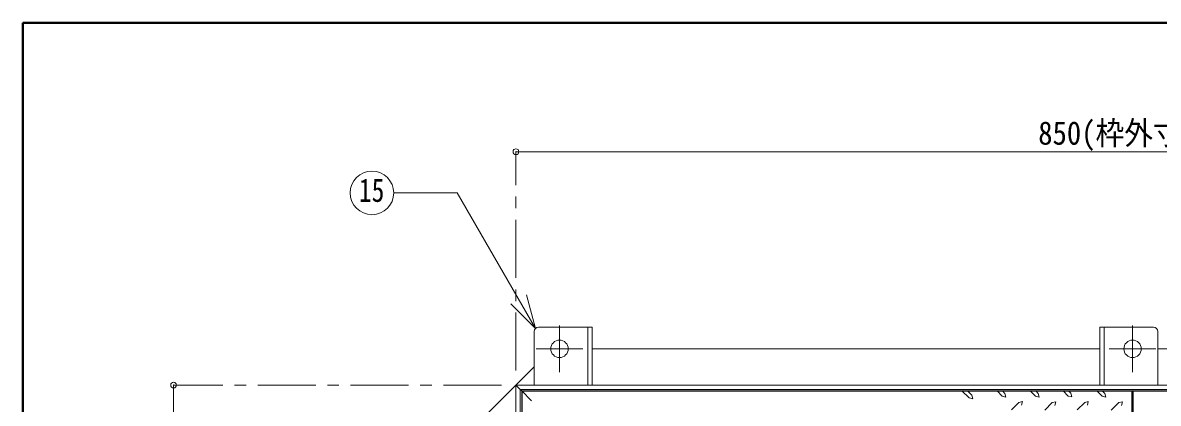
# Model space of a CAD drawing. Units: millimetres at full size, sheet at 1:8; details may follow other scales. Extents: x -1701 to 1539, y -1061 to 1187.
# Drawn here: x -1701 to -918, y 925 to 1187 of the extents above; entities that cross this region are included whole.
import ezdxf
from ezdxf.enums import TextEntityAlignment as Align

# ---------------------------------------------------------------- set-up
doc = ezdxf.new("R2010")
doc.units = ezdxf.units.MM
doc.header["$LTSCALE"] = 8
doc.header["$PDMODE"] = 32
doc.header["$PDSIZE"] = 4
doc.linetypes.add('CHAIN1', pattern=[8, 5, -1, 1, -1])
doc.linetypes.add('DASHED1', pattern=[1.8, 1.2, -0.6])
doc.layers.add('0-6_補助線', color=4, linetype='Continuous', lineweight=9)
doc.styles.add('ＭＳ ゴシック', font='')
doc.styles.get('ＭＳ ゴシック').set_extended_font_data('MS Gothic')

msp = doc.modelspace()

# ---------------------------------------------------------------- linework, layer by layer
at = {"layer": '0-6_補助線', "color": 1, "lineweight": 40}
for p, q in [((-1700.972, -1060.763), (-1700.972, 1187.237)), ((1539.028, 1187.237), (-1700.972, 1187.237)), ((-935.972, 687.237), (-935.972, 933.237))]:
    msp.add_line(p, q, dxfattribs=at)
at = {"layer": '0-6_補助線'}
for p, q in [((-1360.972, 1098.237), (-510.972, 1098.237)), ((-1348.472, 974.237), (-1348.472, 937.237)), ((-1345.472, 977.237), (-1311.472, 977.237)), ((-921.472, 977.237), (-955.472, 977.237)), ((-918.472, 974.237), (-918.472, 937.237)), ((-958.472, 962.237), (-1308.472, 962.237)), ((-563.472, 962.237), (-918.472, 962.237)), ((-1385.972, 912.237), (-1348.472, 949.737)), ((-1596.972, 687.237), (-1596.972, 937.237)), ((-1357.972, 934.237), (-1356.972, 933.237)), ((-1053.53, 933.237), (-1048.673, 928.496)), ((-1029.388, 933.237), (-1025.772, 929.621)), ((-1025.691, 933.237), (-1023.923, 931.469)), ((-1006.486, 933.237), (-1002.87, 929.621)), ((-1002.709, 933.237), (-1000.941, 931.469)), ((-983.85, 933.237), (-980.45, 929.701)), ((-980.209, 933.237), (-978.522, 931.549)), ((-978.522, 931.549), (-977.879, 929.058)), ((-960.602, 933.237), (-956.986, 929.621)), ((-956.906, 933.237), (-955.138, 931.469)), ((-1023.2, 928.978), (-1025.772, 929.621)), ((-1023.923, 931.469), (-1023.2, 928.978)), ((-1000.298, 928.897), (-1002.87, 929.621)), ((-1000.941, 931.469), (-1000.298, 928.897)), ((-977.879, 929.058), (-980.45, 929.701)), ((-954.414, 928.897), (-956.986, 929.621)), ((-955.138, 931.469), (-954.414, 928.897))]:
    msp.add_line(p, q, dxfattribs=at)
at = {"layer": '0-6_補助線', "linetype": 'CHAIN1'}
for p, q in [((-1360.972, 947.237), (-1360.972, 1098.237)), ((-1330.972, 978.237), (-1330.972, 946.237)), ((-935.972, 978.237), (-935.972, 946.237)), ((-1346.972, 962.237), (-1314.972, 962.237)), ((-919.972, 962.237), (-951.972, 962.237)), ((-1370.972, 937.237), (-1596.972, 937.237))]:
    msp.add_line(p, q, dxfattribs=at)
at = {"layer": '0-6_補助線', "color": 7, "lineweight": 18}
for p, q in [((-1445.241, 1069.782), (-1401.532, 1069.782)), ((-1347.594, 976.358), (-1401.532, 1069.782)), ((-1347.594, 976.358), (-1353.805, 999.54)), ((-1347.594, 976.358), (-1364.564, 993.329)), ((-1311.472, 977.237), (-1308.472, 977.237)), ((-1311.472, 937.237), (-1311.472, 977.237)), ((-1308.472, 937.237), (-1308.472, 977.237)), ((-958.472, 937.237), (-958.472, 977.237)), ((-955.472, 977.237), (-958.472, 977.237)), ((-955.472, 937.237), (-955.472, 977.237)), ((-1360.972, 937.237), (-1357.972, 934.237)), ((-1360.972, 687.237), (-1360.972, 937.237)), ((-513.972, 934.237), (-1357.972, 934.237)), ((-1357.972, 687.237), (-1357.972, 934.237))]:
    msp.add_line(p, q, dxfattribs=at)
at = {"layer": '0-6_補助線', "color": 5, "lineweight": 25}
for q in [(-514.972, 933.237), (-1356.972, 687.237)]:
    msp.add_line((-1356.972, 933.237), q, dxfattribs=at)
at = {"layer": '0-6_補助線', "linetype": 'DASHED1'}
msp.add_line((-1356.972, 933.237), (-1346.972, 923.237), dxfattribs=at)
at = {"layer": '0-6_補助線', "color": 7, "lineweight": 18}
msp.add_lwpolyline([(-513.972, 934.237), (-510.972, 937.237), (-1360.972, 937.237)], dxfattribs=at)
at = {"layer": '0-6_補助線'}
for points in [[(-1049.718, 933.237), (-1046.825, 930.344), (-1046.102, 927.772), (-1048.673, 928.496)], [(-1019.423, 920.058), (-1014.281, 925.201), (-1011.789, 925.844), (-1012.432, 923.272)], [(-996.522, 919.978), (-991.379, 925.121), (-988.888, 925.763), (-989.531, 923.192)], [(-974.102, 920.138), (-968.959, 925.281), (-966.468, 925.924), (-967.111, 923.353)], [(-950.638, 919.978), (-945.495, 925.121), (-943.004, 925.763), (-943.647, 923.192)]]:
    msp.add_lwpolyline(points, dxfattribs=at)
at = {"layer": '0-6_補助線', "color": 7, "lineweight": 18}
msp.add_circle((-1460.241, 1069.782), 15, dxfattribs=at)
at = {"layer": '0-6_補助線'}
for centre in [(-1330.972, 962.237), (-935.972, 962.237)]:
    msp.add_circle(centre, 6, dxfattribs=at)
for centre, start, end in [((-1345.472, 974.237), 90, 180), ((-921.472, 974.237), 0, 90)]:
    msp.add_arc(centre, 3, start, end, dxfattribs=at)
at = {"layer": '0-6_補助線', "color": 1}
for p in [(-1360.972, 1098.237), (-1596.972, 937.237)]:
    msp.add_point(p, dxfattribs=at)

# ---------------------------------------------------------------- texts
at = {"layer": '0-6_補助線', "color": 7, "style": 'ＭＳ ゴシック'}
for s, width, p in [('850(枠外寸法)', 0.9, (-1000.972, 1098.237)), ('15', 0.8, (-1469.241, 1058.782))]:
    msp.add_text(s, height=16.13, dxfattribs=dict(at, width=width)).set_placement(p, align=Align.BOTTOM_LEFT)

doc.saveas('drawing.dxf')
